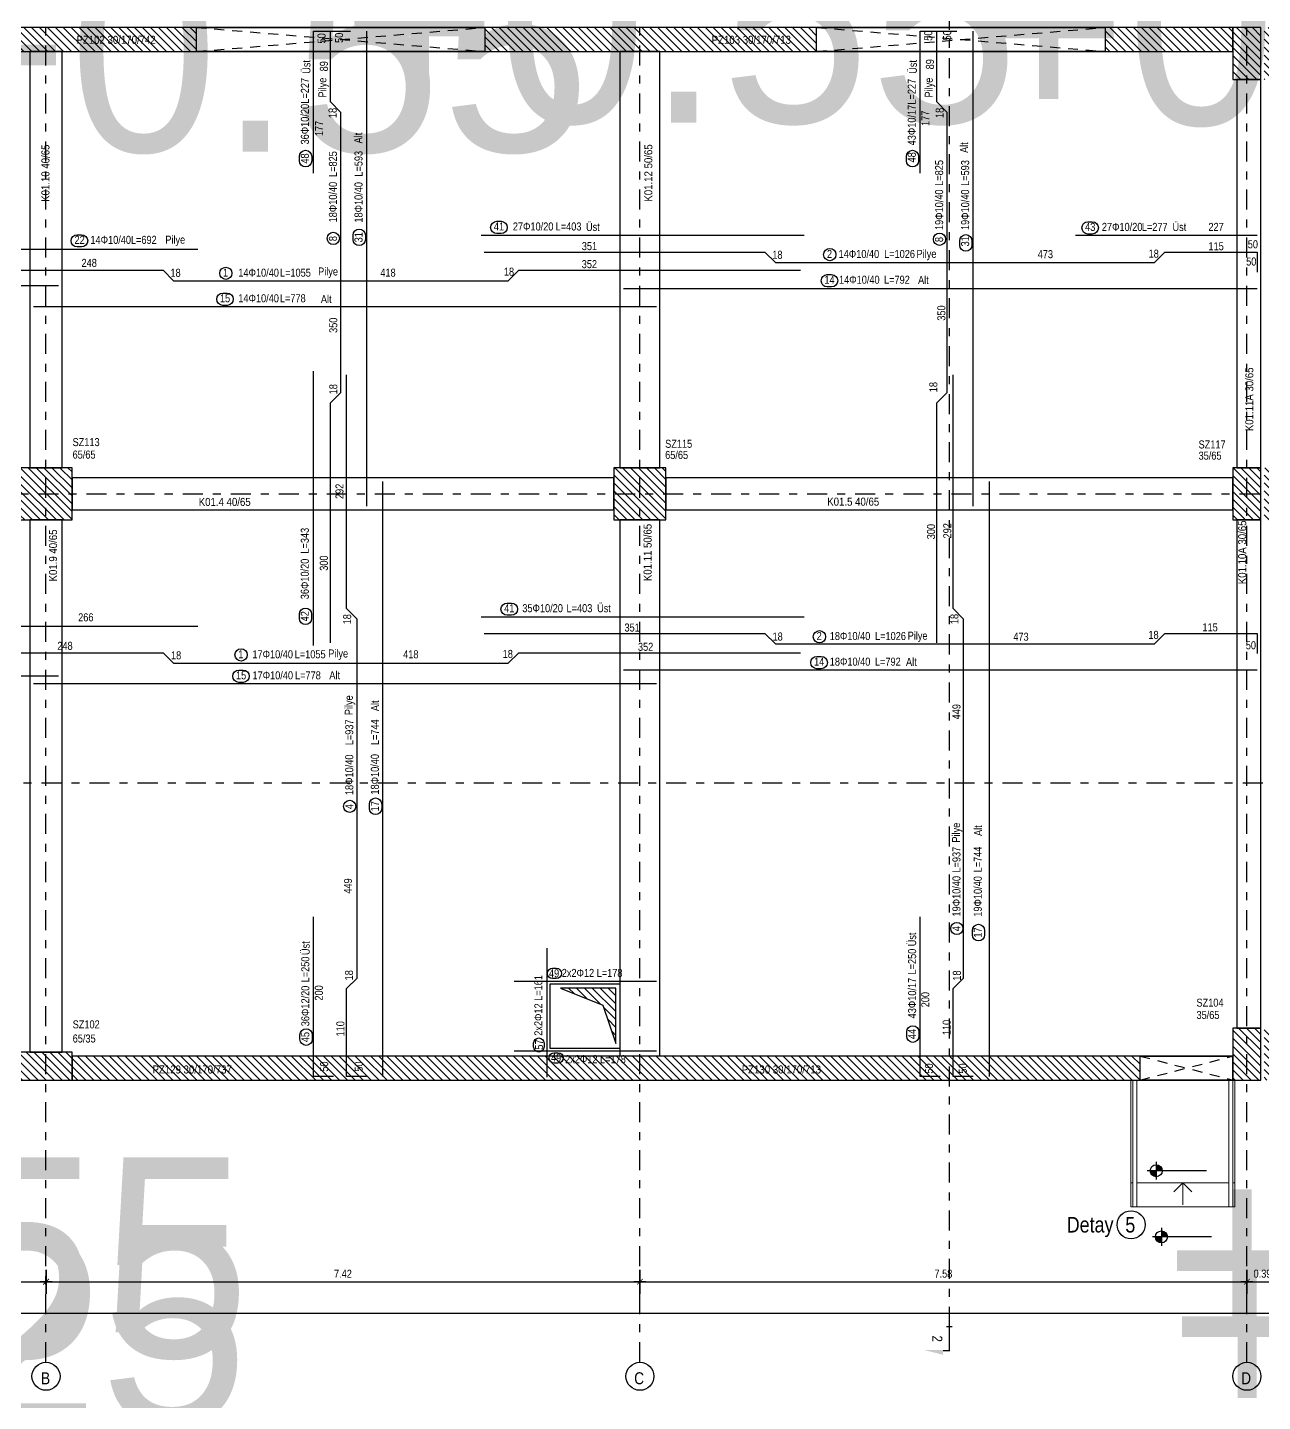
# Model space of a CAD drawing. Header units: metres. Extents: x 419734 to 420376, y 4564732 to 4565123.
# Drawn here: x 419938.8 to 419954.22, y 4565094.96 to 4565112.12 of the extents above; entities that cross this region are included whole.
import ezdxf
from ezdxf.enums import TextEntityAlignment as Align

# ---------------------------------------------------------------- set-up
doc = ezdxf.new("R2018")
doc.units = ezdxf.units.M
doc.linetypes.add('NASCOSTA', pattern=[0.375, 0.25, -0.125])
doc.linetypes.add('TRATTO-PUNTO', pattern=[1, 0.5, -0.25, 0, -0.25])
doc.layers.get('Defpoints').update_dxf_attribs({"color": 5})
for name, color, linetype in [('SW_ASSI', 7, 'TRATTO-PUNTO'), ('SW_DIM', 33, 'Continuous'), ('SW_MAGRONE', 2, 'Continuous'), ('SW_QUOTE', 1, 'Continuous'), ('SW_SEZIONI-ARMATURA', 3, 'Continuous'), ('SW_SEZIONI_CARPENTERIA', 4, 'Continuous'), ('SW_TESTI', 2, 'Continuous'), ('SW_TRATT_GRIGIO', 252, 'NASCOSTA'), ('SW_TRATTEGGIO_252', 252, 'Continuous'), ('SW_TXT_TESTI', 1, 'Continuous')]:
    doc.layers.add(name, color=color, linetype=linetype)
doc.layers.add('SWS_ARC_Sottili-01', color=9, linetype='Continuous', lineweight=15)
doc.layers.add('SWS_STR_Sottili-01', color=9, linetype='Continuous', lineweight=15)
doc.styles.get("Standard").update_dxf_attribs({"font": 'arial.ttf'})
doc.styles.add('SWS', font='ARIALN.TTF')
doc.dimstyles.new('DIM-SW-50_m', dxfattribs={"dimtxt": 0.1, "dimasz": 0.075, "dimexe": 0.125, "dimexo": 0.125, "dimgap": 0.05, "dimtad": 1, "dimzin": 1, "dimdsep": 46, "dimtxsty": 'SWS', "dimblk1": 'D', "dimblk2": 'D', "dimsah": 1, "dimcen": 0.0075, "dimdle": 0.0625, "dimse1": 1, "dimse2": 1, "dimclrd": 256, "dimclre": 256, "dimclrt": 256, "dimazin": 0, "dimtfac": 0.75, "dimtmove": 1, "dimatfit": 3, "dimldrblk": 'D', "dimfxl": 0.125, "dimtvp": 1.5, "dimtolj": 1, "dimtzin": 0, "dimarcsym": 0})
pattern_1 = [(135, (419903.25018, 4565202.766886), (-0.049497475, -0.049497475), [])]

# ---------------------------------------------------------------- blocks, each defined once
blk = doc.blocks.new('D')
for p, q in [((-1, 0), (1, 0)), ((0, 2), (0, -2))]:
    blk.add_line(p, q)
at = {"const_width": 0.141}
blk.add_lwpolyline([(0.48, 0.48), (-0.48, -0.48)], dxfattribs=at)
blk = doc.blocks.new('*D599')
at = {"layer": 'Defpoints', "color": 0, "ltscale": 0.5, "transparency": 16777216}
for p in [(419935.166, 4565096.455), (419939.031, 4565096.455), (419939.031, 4565096.455)]:
    blk.add_point(p, dxfattribs=at)
at = {"layer": 'SW_DIM', "lineweight": -2, "ltscale": 0.5, "transparency": 16777216}
blk.add_line((419935.241, 4565096.455), (419938.956, 4565096.455), dxfattribs=at)
at = {"layer": 'SW_DIM', "lineweight": -2, "ltscale": 0.5, "transparency": 16777216, "xscale": 0.075, "yscale": 0.075, "zscale": 0.075, "rotation": 180}
blk.add_blockref('D', (419935.166, 4565096.455), dxfattribs=at)
at = {"layer": 'SW_DIM', "lineweight": -2, "ltscale": 0.5, "transparency": 16777216, "xscale": 0.075, "yscale": 0.075, "zscale": 0.075}
blk.add_blockref('D', (419939.031, 4565096.455), dxfattribs=at)
at = {"layer": 'SW_DIM', "ltscale": 0.5, "transparency": 16777216, "insert": (419937.098, 4565096.556), "char_height": 0.1, "attachment_point": 5, "style": 'SWS'}
blk.add_mtext('\\A1;3.87', dxfattribs=at)
blk = doc.blocks.new('*D600')
at = {"layer": 'Defpoints', "color": 0, "ltscale": 0.5, "transparency": 16777216}
for p in [(419939.031, 4565096.455), (419946.448, 4565096.455), (419946.448, 4565096.455)]:
    blk.add_point(p, dxfattribs=at)
at = {"layer": 'SW_DIM', "lineweight": -2, "ltscale": 0.5, "transparency": 16777216}
blk.add_line((419939.106, 4565096.455), (419946.373, 4565096.455), dxfattribs=at)
at = {"layer": 'SW_DIM', "lineweight": -2, "ltscale": 0.5, "transparency": 16777216, "xscale": 0.075, "yscale": 0.075, "zscale": 0.075, "rotation": 180}
blk.add_blockref('D', (419939.031, 4565096.455), dxfattribs=at)
at = {"layer": 'SW_DIM', "lineweight": -2, "ltscale": 0.5, "transparency": 16777216, "xscale": 0.075, "yscale": 0.075, "zscale": 0.075}
blk.add_blockref('D', (419946.448, 4565096.455), dxfattribs=at)
at = {"layer": 'SW_DIM', "ltscale": 0.5, "transparency": 16777216, "insert": (419942.739, 4565096.555), "char_height": 0.1, "attachment_point": 5, "style": 'SWS'}
blk.add_mtext('\\A1;7.42', dxfattribs=at)
blk = doc.blocks.new('*D601')
at = {"layer": 'Defpoints', "color": 0, "ltscale": 0.5, "transparency": 16777216}
for p in [(419946.448, 4565096.455), (419954.028, 4565096.455), (419954.028, 4565096.455)]:
    blk.add_point(p, dxfattribs=at)
at = {"layer": 'SW_DIM', "lineweight": -2, "ltscale": 0.5, "transparency": 16777216}
blk.add_line((419946.523, 4565096.455), (419953.953, 4565096.455), dxfattribs=at)
at = {"layer": 'SW_DIM', "lineweight": -2, "ltscale": 0.5, "transparency": 16777216, "xscale": 0.075, "yscale": 0.075, "zscale": 0.075, "rotation": 180}
blk.add_blockref('D', (419946.448, 4565096.455), dxfattribs=at)
at = {"layer": 'SW_DIM', "lineweight": -2, "ltscale": 0.5, "transparency": 16777216, "xscale": 0.075, "yscale": 0.075, "zscale": 0.075}
blk.add_blockref('D', (419954.028, 4565096.455), dxfattribs=at)
at = {"layer": 'SW_DIM', "ltscale": 0.5, "transparency": 16777216, "insert": (419950.238, 4565096.556), "char_height": 0.1, "attachment_point": 5, "style": 'SWS'}
blk.add_mtext('\\A1;7.58', dxfattribs=at)
blk = doc.blocks.new('*D602')
at = {"layer": 'Defpoints', "color": 0, "ltscale": 0.5, "transparency": 16777216}
for p in [(419954.028, 4565096.455), (419954.418, 4565096.455), (419954.418, 4565096.455)]:
    blk.add_point(p, dxfattribs=at)
at = {"layer": 'SW_DIM', "lineweight": -2, "ltscale": 0.5, "transparency": 16777216}
blk.add_line((419954.103, 4565096.455), (419954.343, 4565096.455), dxfattribs=at)
at = {"layer": 'SW_DIM', "lineweight": -2, "ltscale": 0.5, "transparency": 16777216, "xscale": 0.075, "yscale": 0.075, "zscale": 0.075, "rotation": 180}
blk.add_blockref('D', (419954.028, 4565096.455), dxfattribs=at)
at = {"layer": 'SW_DIM', "lineweight": -2, "ltscale": 0.5, "transparency": 16777216, "xscale": 0.075, "yscale": 0.075, "zscale": 0.075}
blk.add_blockref('D', (419954.418, 4565096.455), dxfattribs=at)
at = {"layer": 'SW_DIM', "ltscale": 0.5, "transparency": 16777216, "insert": (419954.223, 4565096.556), "char_height": 0.1, "attachment_point": 5, "style": 'SWS'}
blk.add_mtext('\\A1;0.39', dxfattribs=at)
blk = doc.blocks.new('*D608')
at = {"layer": 'Defpoints', "color": 0, "ltscale": 0.5, "transparency": 16777216}
for p in [(419931.075, 4565096.455), (419979.548, 4565096.455), (419931.075, 4565096.06)]:
    blk.add_point(p, dxfattribs=at)
at = {"layer": 'SW_DIM', "lineweight": -2, "ltscale": 0.5, "transparency": 16777216}
blk.add_line((419979.473, 4565096.06), (419931.15, 4565096.06), dxfattribs=at)
at = {"layer": 'SW_DIM', "lineweight": -2, "ltscale": 0.5, "transparency": 16777216, "xscale": 0.075, "yscale": 0.075, "zscale": 0.075, "rotation": 180}
blk.add_blockref('D', (419931.075, 4565096.06), dxfattribs=at)
at = {"layer": 'SW_DIM', "lineweight": -2, "ltscale": 0.5, "transparency": 16777216, "xscale": 0.075, "yscale": 0.075, "zscale": 0.075}
blk.add_blockref('D', (419979.548, 4565096.06), dxfattribs=at)
at = {"layer": 'SW_DIM', "ltscale": 0.5, "transparency": 16777216, "insert": (419955.312, 4565096.162), "char_height": 0.1, "attachment_point": 5, "style": 'SWS'}
blk.add_mtext('\\A1;48.47', dxfattribs=at)
blk = doc.blocks.new('*U8')
at = {"layer": 'SW_QUOTE', "const_width": 0.0003}
blk.add_lwpolyline([(0, 0), (0.006, 0), (0.006, 0.00159)], dxfattribs=at)
at = {"layer": 'SW_QUOTE', "const_width": 0.0003, "flags": 128}
blk.add_lwpolyline([(0, -0.00075), (0, 0.00075)], dxfattribs=at)
at = {"layer": 'SW_QUOTE'}
blk.add_solid([(0.00585, 0.00159), (0.00701, 0.00159), (0.00585, 0.00624)], dxfattribs=at)
at = {"layer": 'SW_TESTI', "color": 3, "style": 'SWS'}
blk.add_attdef('SEZ', text='', height=0.0025, dxfattribs=at).set_placement((0.003, 0.003), align=Align.MIDDLE)
at = {"layer": 'SW_TESTI', "style": 'SWS'}
for tag, p in [('RIF_DOC', (0.003, -0.0025)), ('RIF_DOC_SEC', (0.003, -0.0055))]:
    blk.add_attdef(tag, text='', height=0.002, dxfattribs=at).set_placement(p, align=Align.MIDDLE)
blk = doc.blocks.new('*U189')
h = blk.add_hatch(color=256)
h.dxf.hatch_style = 1
h.paths.add_polyline_path([(0, 0), (-0.00149, 0, 0.198912), (-0.00105, -0.00105, 0.198912), (0, -0.00149)])
h.paths.add_polyline_path([(0.00149, 0, 0.198912), (0.00105, 0.00105, 0.198912), (0, 0.00149), (0, 0)])
for p, q in [((0.01253, 0), (-0.00223, 0)), ((0, 0.00223), (0, -0.00223))]:
    blk.add_line(p, q)
blk.add_circle((0, 0), 0.00149)
at = {"color": 2, "lineweight": 30, "flags": 104}
blk.add_attdef('TRAC', text='', height=0.0025, dxfattribs=at).set_placement((0.00191, 0.00337), align=Align.TOP_LEFT)

msp = doc.modelspace()

# ---------------------------------------------------------------- hatches: boundary and pattern name
at = {"layer": 'SW_TRATTEGGIO_252'}
h = msp.add_hatch(dxfattribs=at)
h.set_pattern_fill('_USER', color=256, scale=0.07, angle=135, pattern_type=0)
h.set_pattern_definition(pattern_1)
edge = h.paths.add_edge_path()
edge.add_line((419974.79817, 4565109.9248), (419974.79817, 4565106.3248))
edge.add_line((419974.79817, 4565106.3248), (419970.54817, 4565106.3248))
edge.add_line((419970.54817, 4565106.3248), (419970.54817, 4565108.9248))
edge.add_line((419970.54817, 4565108.9248), (419970.24817, 4565108.9248))
edge.add_line((419970.24817, 4565108.9248), (419970.24817, 4565106.3248))
edge.add_line((419970.24817, 4565106.3248), (419965.99817, 4565106.3248))
edge.add_line((419965.99817, 4565106.3248), (419965.99817, 4565108.9248))
edge.add_line((419965.99817, 4565108.9248), (419965.69817, 4565108.9248))
edge.add_line((419965.69817, 4565108.9248), (419965.69817, 4565106.3248))
edge.add_line((419965.69817, 4565106.3248), (419960.44817, 4565106.3248))
edge.add_line((419960.44817, 4565106.3248), (419960.44817, 4565108.9248))
edge.add_line((419960.44817, 4565108.9248), (419960.14817, 4565108.9248))
edge.add_line((419960.14817, 4565108.9248), (419960.14817, 4565106.0248))
edge.add_line((419960.14817, 4565106.0248), (419965.99817, 4565106.0248))
edge.add_line((419965.99817, 4565106.0248), (419970.24817, 4565106.0248))
edge.add_line((419970.24817, 4565106.0248), (419975.09817, 4565106.0248))
edge.add_line((419975.09817, 4565106.0248), (419975.09817, 4565109.93197))
h.paths.add_polyline_path([(419960.67317, 4565099.3248), (419960.02317, 4565099.3248), (419960.02317, 4565098.9748), (419960.67317, 4565098.9748)])
h.paths.add_polyline_path([(419935.49057, 4565106.6248), (419934.84057, 4565106.6248), (419934.84057, 4565105.9748), (419935.49057, 4565105.9748)])
h.paths.add_polyline_path([(419939.35571, 4565106.6248), (419938.70571, 4565106.6248), (419938.70571, 4565105.9748), (419939.35571, 4565105.9748)])
h.paths.add_polyline_path([(419931.42544, 4565106.6248), (419931.07544, 4565106.6248), (419931.07544, 4565105.9748), (419931.42544, 4565105.9748)])
h.paths.add_polyline_path([(419939.35571, 4565099.3248), (419938.70571, 4565099.3248), (419938.70571, 4565098.9748), (419939.35571, 4565098.9748)])
h.paths.add_polyline_path([(419954.59317, 4565099.6248), (419954.24317, 4565099.6248), (419954.24317, 4565098.9748), (419954.59317, 4565098.9748)])
h.paths.add_polyline_path([(419954.20317, 4565099.6248), (419953.85317, 4565099.6248), (419953.85317, 4565098.9748), (419954.20317, 4565098.9748)])
h.paths.add_polyline_path([(419954.59317, 4565112.1248), (419954.24317, 4565112.1248), (419954.24317, 4565111.4748), (419954.59317, 4565111.4748)])
h.paths.add_polyline_path([(419954.20317, 4565112.1248), (419953.85317, 4565112.1248), (419953.85317, 4565111.4748), (419954.20317, 4565111.4748)])
h.paths.add_polyline_path([(419955.59317, 4565112.1248), (419954.59317, 4565112.1248), (419954.59317, 4565111.8248), (419955.59317, 4565111.8248)])
h.paths.add_polyline_path([(419936.60571, 4565111.8248), (419936.60571, 4565112.1248), (419931.07544, 4565112.1248), (419931.07544, 4565106.6248), (419931.37544, 4565106.6248), (419931.37544, 4565111.8248)])
h.paths.add_polyline_path([(419940.90871, 4565111.8248), (419940.90871, 4565112.1248), (419939.30591, 4565112.1248), (419938.40571, 4565112.1248), (419938.40571, 4565111.8248)])
h.paths.add_polyline_path([(419948.65494, 4565111.8248), (419948.65494, 4565112.1248), (419944.51271, 4565112.1248), (419944.51271, 4565111.8248)])
h.paths.add_polyline_path([(419952.25894, 4565112.1248), (419952.25894, 4565111.8248), (419953.85317, 4565111.8248), (419953.85317, 4565112.1248)])
h.paths.add_polyline_path([(419957.34817, 4565111.8248), (419957.34817, 4565112.1248), (419955.59317, 4565112.1248), (419955.59317, 4565111.8248)])
h.paths.add_polyline_path([(419961.92317, 4565111.8248), (419961.92317, 4565112.1248), (419960.04837, 4565112.1248), (419959.74817, 4565112.1248), (419959.74817, 4565111.8248), (419960.04837, 4565111.8248), (419960.14817, 4565111.8248), (419960.14817, 4565109.9248), (419960.44817, 4565109.9248), (419960.44817, 4565111.8248)])
h.paths.add_polyline_path([(419966.97317, 4565111.8248), (419966.97317, 4565112.1248), (419964.32317, 4565112.1248), (419964.32317, 4565111.8248), (419965.69817, 4565111.8248), (419965.69817, 4565109.9248), (419965.99817, 4565109.9248), (419965.99817, 4565111.8248)])
h.paths.add_polyline_path([(419971.52317, 4565111.8248), (419971.52317, 4565112.1248), (419969.37317, 4565112.1248), (419969.37317, 4565111.8248), (419970.24817, 4565111.8248), (419970.24817, 4565109.9248), (419970.54817, 4565109.9248), (419970.54817, 4565111.8248)])
h.paths.add_polyline_path([(419973.92317, 4565112.1248), (419973.92317, 4565111.8248), (419974.79817, 4565111.8248), (419974.79817, 4565109.9248), (419975.09817, 4565109.93197), (419975.09817, 4565111.8248), (419975.09817, 4565112.1248)])
h.paths.add_polyline_path([(419975.97317, 4565111.8248), (419975.97317, 4565112.1248), (419975.09817, 4565112.1248), (419975.09817, 4565111.8248)])
h.paths.add_polyline_path([(419976.34817, 4565098.9748), (419976.34817, 4565099.2748), (419975.59817, 4565099.2748), (419975.59817, 4565098.9748)])
h.paths.add_polyline_path([(419978.74817, 4565099.2748), (419978.74817, 4565098.9748), (419979.54817, 4565098.9748), (419979.54817, 4565106.6248), (419979.54817, 4565112.1248), (419978.37317, 4565112.1248), (419978.37317, 4565111.8248), (419979.24817, 4565111.8248), (419979.24817, 4565099.2748)])
h.paths.add_polyline_path([(419973.44817, 4565099.2748), (419973.44817, 4565098.9748), (419974.79817, 4565098.9748), (419974.79817, 4565099.2748)])
h.paths.add_polyline_path([(419965.29817, 4565099.2748), (419965.29817, 4565098.9748), (419971.04817, 4565098.9748), (419971.04817, 4565099.2748)])
h.paths.add_polyline_path([(419962.89817, 4565098.9748), (419962.89817, 4565099.2748), (419960.67317, 4565099.2748), (419960.67317, 4565098.9748)])
h.paths.add_polyline_path([(419959.74817, 4565099.2748), (419959.74817, 4565098.9748), (419960.02317, 4565098.9748), (419960.02317, 4565099.2748)])
h.paths.add_polyline_path([(419957.34817, 4565098.9748), (419957.34817, 4565099.2748), (419955.59317, 4565099.2748), (419955.59317, 4565098.9748)])
h.paths.add_polyline_path([(419952.69367, 4565098.9748), (419952.69367, 4565099.2748), (419939.35571, 4565099.2748), (419939.35571, 4565098.9748)])
h.paths.add_polyline_path([(419934.27544, 4565099.2748), (419934.27544, 4565098.9748), (419938.70571, 4565098.9748), (419938.70571, 4565099.2748)])
h.paths.add_polyline_path([(419931.87544, 4565098.9748), (419931.87544, 4565099.2748), (419931.37544, 4565099.2748), (419931.37544, 4565105.9748), (419931.07544, 4565105.9748), (419931.07544, 4565098.9748)])
h = msp.add_hatch(dxfattribs=at)
h.set_pattern_fill('_USER', color=256, scale=0.07, angle=135, pattern_type=0)
h.set_pattern_definition(pattern_1)
h.paths.add_polyline_path([(419946.77313, 4565106.6248), (419946.12313, 4565106.6248), (419946.12313, 4565105.9748), (419946.77313, 4565105.9748)])
h.paths.add_polyline_path([(419954.59317, 4565106.6248), (419954.24317, 4565106.6248), (419954.24317, 4565105.9748), (419954.59317, 4565105.9748)])
h.paths.add_polyline_path([(419954.20317, 4565106.6248), (419953.85317, 4565106.6248), (419953.85317, 4565105.9748), (419954.20317, 4565105.9748)])
h = msp.add_hatch(dxfattribs=at)
h.set_pattern_fill('_USER', color=256, scale=0.07, angle=135, pattern_type=0)
h.set_pattern_definition([(135, (81.23051, 122.38215), (-0.0494974746831, -0.0494974746831), [])])
h.paths.add_polyline_path([(419946.14813, 4565099.43027), (419946.14813, 4565100.1248), (419945.45455, 4565100.1248), (419945.98666, 4565099.91211)])

# ---------------------------------------------------------------- linework, layer by layer
at = {"linetype": 'ByBlock'}
for points in [[(419940.90871, 4565112.1248), (419944.51271, 4565112.1248), (419944.51271, 4565111.8248), (419940.90871, 4565111.8248)], [(419948.65494, 4565112.1248), (419952.25894, 4565112.1248), (419952.25894, 4565111.8248), (419948.65494, 4565111.8248)], [(419952.69367, 4565099.2748), (419953.85317, 4565099.2748), (419953.85317, 4565098.9748), (419952.69367, 4565098.9748)]]:
    msp.add_lwpolyline(points, close=True, dxfattribs=at)
at = {"layer": 'SW_ASSI', "color": 8, "ltscale": 0.5}
for p, q in [((419950.31315, 4565095.89351), (419950.31315, 4565117.53085)), ((419930.57544, 4565102.6873), (419980.73014, 4565102.6873))]:
    msp.add_line(p, q, dxfattribs=at)
at = {"layer": 'SW_ASSI', "ltscale": 0.5}
for points in [[(419939.03071, 4565095.44923), (419939.03071, 4565120.12084)], [(419946.44813, 4565095.44923), (419946.44813, 4565120.12084)], [(419954.02817, 4565095.44923), (419954.02817, 4565120.12084)], [(419928.1377, 4565106.2998), (419981.18249, 4565106.2998)], [(419928.1377, 4565098.9748), (419981.18249, 4565098.9748)]]:
    msp.add_lwpolyline(points, dxfattribs=at)
at = {"layer": 'SW_MAGRONE'}
for points in [[(419931.37544, 4565111.8248), (419939.30591, 4565111.8248), (419946.72334, 4565111.8248), (419953.85317, 4565111.8248), (419953.85317, 4565112.1248), (419946.72334, 4565112.1248), (419939.30591, 4565112.1248), (419931.07544, 4565112.1248), (419931.07544, 4565106.6248), (419931.37544, 4565106.6248)], [(419939.23071, 4565111.8248), (419938.83071, 4565111.8248), (419938.83071, 4565106.6248), (419939.23071, 4565106.6248)], [(419946.69813, 4565111.8248), (419946.19813, 4565111.8248), (419946.19813, 4565106.6248), (419946.69813, 4565106.6248)], [(419954.20317, 4565111.4748), (419953.90317, 4565111.4748), (419953.90317, 4565106.6248), (419954.20317, 4565106.6248)], [(419946.12313, 4565106.4998), (419939.35571, 4565106.4998), (419939.35571, 4565106.0998), (419946.12313, 4565106.0998)], [(419953.85317, 4565106.4998), (419946.77313, 4565106.4998), (419946.77313, 4565106.0998), (419953.85317, 4565106.0998)], [(419939.23071, 4565105.9748), (419938.83071, 4565105.9748), (419938.83071, 4565099.3248), (419939.23071, 4565099.3248)], [(419954.20317, 4565105.9748), (419953.90317, 4565105.9748), (419953.90317, 4565099.6248), (419954.20317, 4565099.6248)], [(419953.85317, 4565099.2748), (419939.35571, 4565099.2748), (419939.35571, 4565098.9748), (419953.85317, 4565098.9748)]]:
    msp.add_lwpolyline(points, close=True, dxfattribs=at)
for points in [[(419946.69813, 4565099.2748), (419946.69813, 4565105.9748), (419946.19813, 4565105.9748), (419946.19813, 4565099.2748)], [(419946.19813, 4565100.1748), (419945.32313, 4565100.1748), (419945.32313, 4565099.3748), (419946.19813, 4565099.3748)], [(419946.14813, 4565099.43027), (419946.14813, 4565100.1248), (419945.45455, 4565100.1248), (419945.98666, 4565099.91211), (419946.14813, 4565099.43027)]]:
    msp.add_lwpolyline(points, dxfattribs=at)
at = {"layer": 'SW_SEZIONI-ARMATURA'}
for points in [[(419942.37262, 4565110.30605), (419942.37262, 4565112.0798), (419942.83242, 4565112.0798)], [(419942.58242, 4565104.43855), (419942.58242, 4565107.4348), (419942.71242, 4565107.5648), (419942.71242, 4565111.06409), (419942.58242, 4565111.19409), (419942.58242, 4565112.0798)], [(419943.03642, 4565106.1448), (419943.03642, 4565112.0798)], [(419949.94635, 4565110.30605), (419949.94635, 4565112.0798), (419950.40615, 4565112.0798)], [(419950.15615, 4565104.43855), (419950.15615, 4565107.4348), (419950.28615, 4565107.5648), (419950.28615, 4565111.06409), (419950.15615, 4565111.19409), (419950.15615, 4565112.0798)], [(419950.61015, 4565106.1448), (419950.61015, 4565112.0798)], [(419944.46627, 4565109.5291), (419948.49939, 4565109.5291)], [(419951.88941, 4565109.5291), (419954.15817, 4565109.5291)], [(419934.11304, 4565109.3568), (419935.9286, 4565109.3568), (419936.0586, 4565109.2268), (419938.13768, 4565109.2268), (419938.26768, 4565109.3568), (419940.92756, 4565109.3568)], [(419944.50127, 4565109.3193), (419948.00914, 4565109.3193), (419948.13914, 4565109.1893), (419952.87388, 4565109.1893), (419953.00388, 4565109.3193), (419954.15817, 4565109.3193), (419954.15817, 4565109.0693)], [(419938.00942, 4565109.0913), (419940.49419, 4565109.0913), (419940.62419, 4565108.9613), (419944.80464, 4565108.9613), (419944.93464, 4565109.0913), (419948.45439, 4565109.0913)], [(419935.01057, 4565108.9028), (419939.18571, 4565108.9028)], [(419946.24313, 4565108.8653), (419954.15817, 4565108.8653)], [(419938.87571, 4565108.6373), (419946.65313, 4565108.6373)], [(419942.37262, 4565104.40355), (419942.37262, 4565107.83105)], [(419943.03542, 4565099.0198), (419942.78542, 4565099.0198), (419942.78542, 4565100.1198), (419942.91542, 4565100.2498), (419942.91542, 4565104.7348), (419942.78542, 4565104.8648), (419942.78542, 4565107.78605)], [(419950.60915, 4565099.0198), (419950.35915, 4565099.0198), (419950.35915, 4565100.1198), (419950.48915, 4565100.2498), (419950.48915, 4565104.7348), (419950.35915, 4565104.8648), (419950.35915, 4565107.78605)], [(419943.23942, 4565099.0198), (419943.23942, 4565106.4548)], [(419950.81315, 4565099.0198), (419950.81315, 4565106.4548)], [(419944.46627, 4565104.76247), (419948.49939, 4565104.76247)], [(419934.11304, 4565104.64395), (419935.9286, 4565104.64395), (419936.0586, 4565104.51395), (419938.13768, 4565104.51395), (419938.26768, 4565104.64395), (419940.92756, 4565104.64395)], [(419944.50127, 4565104.55267), (419948.00914, 4565104.55267), (419948.13914, 4565104.42267), (419952.87388, 4565104.42267), (419953.00388, 4565104.55267), (419954.15817, 4565104.55267), (419954.15817, 4565104.30267)], [(419938.00942, 4565104.31217), (419940.49419, 4565104.31217), (419940.62419, 4565104.18217), (419944.80464, 4565104.18217), (419944.93464, 4565104.31217), (419948.45439, 4565104.31217)], [(419946.24313, 4565104.09867), (419954.15817, 4565104.09867)], [(419935.01057, 4565104.02628), (419939.18571, 4565104.02628)], [(419938.87571, 4565103.92857), (419946.65313, 4565103.92857)], [(419942.62262, 4565099.0198), (419942.37262, 4565099.0198), (419942.37262, 4565101.01605)], [(419950.19635, 4565099.0198), (419949.94635, 4565099.0198), (419949.94635, 4565101.01605)], [(419945.28813, 4565099.0098), (419945.28813, 4565100.62131)], [(419944.87662, 4565100.2098), (419946.65313, 4565100.2098)], [(419944.87662, 4565099.3398), (419946.65313, 4565099.3398)]]:
    msp.add_lwpolyline(points, dxfattribs=at)
at = {"layer": 'SW_SEZIONI_CARPENTERIA'}
for points in [[(419954.20317, 4565112.1248), (419953.85317, 4565112.1248), (419953.85317, 4565111.4748), (419954.20317, 4565111.4748)], [(419939.35571, 4565106.6248), (419938.70571, 4565106.6248), (419938.70571, 4565105.9748), (419939.35571, 4565105.9748)], [(419946.77313, 4565106.6248), (419946.12313, 4565106.6248), (419946.12313, 4565105.9748), (419946.77313, 4565105.9748)], [(419954.20317, 4565106.6248), (419953.85317, 4565106.6248), (419953.85317, 4565105.9748), (419954.20317, 4565105.9748)], [(419954.20317, 4565099.6248), (419953.85317, 4565099.6248), (419953.85317, 4565098.9748), (419954.20317, 4565098.9748)], [(419939.35571, 4565099.3248), (419938.70571, 4565099.3248), (419938.70571, 4565098.9748), (419939.35571, 4565098.9748)]]:
    msp.add_lwpolyline(points, close=True, dxfattribs=at)
at = {"layer": 'SW_TRATT_GRIGIO', "ltscale": 0.5}
for points in [[(419940.90871, 4565111.8248), (419944.51271, 4565112.1248)], [(419940.90871, 4565112.1248), (419944.51271, 4565111.8248)], [(419948.65494, 4565111.8248), (419952.25894, 4565112.1248)], [(419948.65494, 4565112.1248), (419952.25894, 4565111.8248)], [(419952.69367, 4565098.9748), (419953.85317, 4565099.2748)], [(419952.69367, 4565099.2748), (419953.85317, 4565098.9748)]]:
    msp.add_lwpolyline(points, dxfattribs=at)
for points in [[(419940.90871, 4565112.1248), (419944.51271, 4565112.1248), (419944.51271, 4565111.8248), (419940.90871, 4565111.8248)], [(419948.65494, 4565112.1248), (419952.25894, 4565112.1248), (419952.25894, 4565111.8248), (419948.65494, 4565111.8248)], [(419952.69367, 4565099.2748), (419953.85317, 4565099.2748), (419953.85317, 4565098.9748), (419952.69367, 4565098.9748)]]:
    msp.add_lwpolyline(points, close=True, dxfattribs=at)
at = {"layer": 'SW_TXT_TESTI'}
for points in [[(419942.19681, 4565110.46038), (419942.19681, 4565110.51438, -1), (419942.34981, 4565110.51438), (419942.34981, 4565110.46038, -1)], [(419949.7757, 4565110.46038), (419949.7757, 4565110.51438, -1), (419949.9287, 4565110.51438), (419949.9287, 4565110.46038, -1)], [(419942.86655, 4565109.47659), (419942.86655, 4565109.53059, -1), (419943.01955, 4565109.53059), (419943.01955, 4565109.47659, -1)], [(419944.66037, 4565109.70312), (419944.71437, 4565109.70312, -1), (419944.71437, 4565109.55012), (419944.66037, 4565109.55012, -1)], [(419952.0437, 4565109.69755), (419952.0977, 4565109.69755, -1), (419952.0977, 4565109.54455), (419952.0437, 4565109.54455, -1)], [(419939.42084, 4565109.53599), (419939.47484, 4565109.53599, -1), (419939.47484, 4565109.38299), (419939.42084, 4565109.38299, -1)], [(419950.44201, 4565109.40607), (419950.44201, 4565109.46007, -1), (419950.59501, 4565109.46007), (419950.59501, 4565109.40607, -1)], [(419948.78845, 4565109.03787), (419948.84245, 4565109.03787, -1), (419948.84245, 4565108.88487), (419948.78845, 4565108.88487, -1)], [(419941.23918, 4565108.80607), (419941.29318, 4565108.80607, -1), (419941.29318, 4565108.65307), (419941.23918, 4565108.65307, -1)], [(419944.78913, 4565104.93403), (419944.84313, 4565104.93403, -1), (419944.84313, 4565104.78103), (419944.78913, 4565104.78103, -1)], [(419942.19552, 4565104.74136), (419942.19552, 4565104.79536, -1), (419942.34852, 4565104.79536), (419942.34852, 4565104.74136, -1)], [(419948.65893, 4565104.26643), (419948.71293, 4565104.26643, -1), (419948.71293, 4565104.11343), (419948.65893, 4565104.11343, -1)], [(419941.43964, 4565104.09584), (419941.49364, 4565104.09584, -1), (419941.49364, 4565103.94284), (419941.43964, 4565103.94284, -1)], [(419943.07067, 4565102.36857), (419943.07067, 4565102.42257, -1), (419943.22367, 4565102.42257), (419943.22367, 4565102.36857, -1)], [(419950.60015, 4565100.79077), (419950.60015, 4565100.84477, -1), (419950.75315, 4565100.84477), (419950.75315, 4565100.79077, -1)], [(419945.35794, 4565100.37174), (419945.40384, 4565100.37174, -1), (419945.40384, 4565100.24169), (419945.35794, 4565100.24169, -1)], [(419942.20202, 4565099.48431), (419942.20202, 4565099.53831, -1), (419942.35502, 4565099.53831), (419942.35502, 4565099.48431, -1)], [(419949.77997, 4565099.52243), (419949.77997, 4565099.57643, -1), (419949.93297, 4565099.57643), (419949.93297, 4565099.52243, -1)], [(419945.12043, 4565099.3904), (419945.12043, 4565099.4363, -1), (419945.25048, 4565099.4363), (419945.25048, 4565099.3904, -1)], [(419945.37891, 4565099.31601), (419945.42481, 4565099.31601, -1), (419945.42481, 4565099.18596), (419945.37891, 4565099.18596, -1)]]:
    msp.add_lwpolyline(points, format="xyb", close=True, dxfattribs=at)
for centre in [(419942.61905, 4565109.49022), (419950.18935, 4565109.47864), (419948.81916, 4565109.28716), (419941.27646, 4565109.05357), (419948.68997, 4565104.51393), (419941.46646, 4565104.28594), (419942.82317, 4565102.39452), (419950.40568, 4565100.86871)]:
    msp.add_circle(centre, 0.0765, dxfattribs=at)
at = {"layer": 'SW_TXT_TESTI', "color": 1}
for centre in [(419952.58195, 4565097.16697), (419939.03071, 4565095.27423), (419946.44813, 4565095.27423), (419954.02817, 4565095.27423)]:
    msp.add_circle(centre, 0.175, dxfattribs=at)
at = {"layer": 'SWS_ARC_Sottili-01', "color": 1}
for p, q in [((419952.60256, 4565097.68981), (419952.60256, 4565098.9648)), ((419952.65256, 4565097.68981), (419952.65256, 4565098.9648)), ((419953.80317, 4565097.68981), (419953.80317, 4565098.9648)), ((419953.85317, 4565097.68981), (419953.85317, 4565098.9648))]:
    msp.add_line(p, q, dxfattribs=at)
for points in [[(419952.57756, 4565098.9748), (419952.57756, 4565097.38981)], [(419953.87817, 4565097.38981), (419953.87817, 4565098.9748)], [(419952.65256, 4565097.68981), (419952.65256, 4565097.38981), (419952.60256, 4565097.38981), (419952.60256, 4565097.68981)], [(419953.85317, 4565097.68981), (419953.85317, 4565097.38981), (419953.80317, 4565097.38981), (419953.80317, 4565097.68981)]]:
    msp.add_lwpolyline(points, dxfattribs=at)
at = {"layer": 'SWS_STR_Sottili-01', "color": 1}
for p, q in [((419952.60256, 4565097.68981), (419952.57756, 4565097.68981)), ((419952.65256, 4565097.68981), (419953.80317, 4565097.68981)), ((419953.22786, 4565097.68981), (419953.11473, 4565097.57667)), ((419953.22786, 4565097.68981), (419953.22786, 4565097.41481)), ((419953.22786, 4565097.68981), (419953.341, 4565097.57667)), ((419953.85317, 4565097.68981), (419953.87817, 4565097.68981)), ((419952.57756, 4565097.38981), (419953.87817, 4565097.38981))]:
    msp.add_line(p, q, dxfattribs=at)

# ---------------------------------------------------------------- block references
ref = msp.add_blockref('*U8', (419950.31315, 4565095.89351), dxfattribs=dict(xscale=-50, yscale=50, zscale=50, rotation=89.99999999999993))
ref.add_attrib('SEZ', '2', dxfattribs={"layer": 'SW_TESTI', "color": 3, "height": 0.125, "rotation": 270, "style": 'SWS'}).set_placement((419950.16315, 4565095.74351), align=Align.MIDDLE)
at = {"layer": 'SW_QUOTE', "ltscale": 0.5}
ref = msp.add_blockref('*U189', (419942.62365, 4565113.26509), dxfattribs=dict(at, xscale=50, yscale=50, zscale=50))
lines = msp.add_mtext('+0.55', dxfattribs={"layer": '0', "color": 2, "insert": (419942.71939, 4565113.43365), "char_height": 2.5, "attachment_point": 1})
ref.add_attrib('TRAC', '', (419942.71939, 4565113.43365), dxfattribs={"flags": 104}).embed_mtext(lines)
ref = msp.add_blockref('*U189', (419950.48057, 4565113.24266), dxfattribs=dict(at, xscale=50, yscale=50, zscale=50))
lines = msp.add_mtext('+0.55', dxfattribs={"layer": '0', "color": 2, "insert": (419950.57631, 4565113.41123), "char_height": 2.5, "attachment_point": 1})
ref.add_attrib('TRAC', '', (419950.57631, 4565113.41123), dxfattribs={"flags": 104}).embed_mtext(lines)
ref = msp.add_blockref('*U189', (419937.2728, 4565112.90483), dxfattribs=dict(at, xscale=50, yscale=50, zscale=50))
lines = msp.add_mtext('+0.55', dxfattribs={"layer": '0', "color": 2, "insert": (419937.36854, 4565113.07339), "char_height": 2.5, "attachment_point": 1})
ref.add_attrib('TRAC', '', (419937.36854, 4565113.07339), dxfattribs={"flags": 104}).embed_mtext(lines)
ref = msp.add_blockref('*U189', (419933.02558, 4565097.84224), dxfattribs=dict(at, xscale=50, yscale=50, zscale=50))
lines = msp.add_mtext('+0.55', dxfattribs={"layer": '0', "color": 2, "insert": (419933.12132, 4565098.0108), "char_height": 2.5, "attachment_point": 1})
ref.add_attrib('TRAC', '', (419933.12132, 4565098.0108), dxfattribs={"flags": 104}).embed_mtext(lines)
ref = msp.add_blockref('*U189', (419952.89526, 4565097.84224), dxfattribs=dict(at, xscale=50, yscale=50, zscale=50))
lines = msp.add_mtext('+0.55', dxfattribs={"layer": '0', "color": 2, "insert": (419952.991, 4565098.0108), "char_height": 2.5, "attachment_point": 1})
ref.add_attrib('TRAC', '', (419952.991, 4565098.0108), dxfattribs={"flags": 104}).embed_mtext(lines)
ref = msp.add_blockref('*U189', (419933.00418, 4565096.99767), dxfattribs=dict(at, xscale=50, yscale=50, zscale=50))
lines = msp.add_mtext('+0.25', dxfattribs={"layer": '0', "color": 2, "insert": (419933.09992, 4565097.16624), "char_height": 2.5, "attachment_point": 1})
ref.add_attrib('TRAC', '', (419933.09992, 4565097.16624), dxfattribs={"flags": 104}).embed_mtext(lines)
ref = msp.add_blockref('*U189', (419952.96076, 4565097.01631), dxfattribs=dict(at, xscale=50, yscale=50, zscale=50))
lines = msp.add_mtext('+0.25', dxfattribs={"layer": '0', "color": 2, "insert": (419953.0565, 4565097.18488), "char_height": 2.5, "attachment_point": 1})
ref.add_attrib('TRAC', '', (419953.0565, 4565097.18488), dxfattribs={"flags": 104}).embed_mtext(lines)

# ---------------------------------------------------------------- texts
at = {"layer": 'SW_TXT_TESTI', "color": 2, "style": 'SWS', "width": 1.05}
for s, p in [('PZ102 30/170/742', (419939.4115, 4565111.92103)), ('PZ103 30/170/713', (419947.34429, 4565111.92098)), ('K01.4 40/65', (419940.93822, 4565106.14762)), ('K01.5 40/65', (419948.78742, 4565106.15091)), ('PZ129 30/170/737', (419940.36151, 4565099.05708)), ('PZ130 30/170/713', (419947.7196, 4565099.05708))]:
    msp.add_text(s, height=0.1, dxfattribs=at).set_placement(p)
at = {"layer": 'SW_TXT_TESTI', "color": 2, "linetype": 'Continuous', "lineweight": 5, "style": 'SWS'}
for s, p in [('50', (419942.52209, 4565111.92497)), ('50', (419942.73965, 4565111.93216)), ('50', (419950.09903, 4565111.95897)), ('50', (419950.33497, 4565111.96386)), ('Üst', (419942.33278, 4565111.54597)), ('89', (419942.55097, 4565111.57645)), ('Üst', (419949.90651, 4565111.54597)), ('89', (419950.11952, 4565111.60143)), ('L=227', (419942.31381, 4565111.17258)), ('Pilye', (419942.53193, 4565111.2497)), ('L=227', (419949.8927, 4565111.16131)), ('Pilye', (419950.10566, 4565111.2497)), ('36Φ10/20', (419942.31381, 4565110.66344)), ('18', (419942.65978, 4565110.99329)), ('43Φ10/17', (419949.8927, 4565110.65217)), ('18', (419950.24096, 4565110.994)), ('177', (419942.49076, 4565110.76788)), ('177', (419950.06349, 4565110.8945)), ('Alt', (419942.98046, 4565110.67637)), ('Alt', (419950.54695, 4565110.55776)), ('L=825', (419942.66405, 4565110.25702)), ('L=593', (419942.98355, 4565110.26116)), ('L=825', (419950.23435, 4565110.14695)), ('L=593', (419950.55901, 4565110.14565)), ('18Φ10/40', (419942.66405, 4565109.68992)), ('18Φ10/40', (419942.98355, 4565109.68706)), ('19Φ10/40', (419950.23435, 4565109.59443)), ('19Φ10/40', (419950.55901, 4565109.59443)), ('350', (419950.26214, 4565108.46162)), ('350', (419942.66855, 4565108.30876)), ('18', (419950.1623, 4565107.56823)), ('18', (419942.66855, 4565107.54158)), ('292', (419942.74556, 4565106.23398)), ('L=343', (419942.31252, 4565105.55217)), ('300', (419950.13337, 4565105.73064)), ('292', (419950.33637, 4565105.74117)), ('36Φ10/20', (419942.31252, 4565104.98198)), ('300', (419942.55045, 4565105.33742)), ('18', (419942.84162, 4565104.66781)), ('18', (419950.42494, 4565104.67093)), ('Pilye', (419942.86239, 4565103.53339)), ('Alt', (419943.18993, 4565103.58403)), ('449', (419950.45068, 4565103.48095)), ('L=937', (419942.86817, 4565103.15802)), ('L=744', (419943.18767, 4565103.15989)), ('18Φ10/40', (419942.86817, 4565102.5351)), ('18Φ10/40', (419943.18767, 4565102.54163)), ('Pilye', (419950.44596, 4565101.94153)), ('Alt', (419950.72117, 4565102.02462)), ('L=937', (419950.45068, 4565101.56731)), ('L=744', (419950.71715, 4565101.56951)), ('19Φ10/40', (419950.45068, 4565101.01798)), ('19Φ10/40', (419950.71715, 4565101.0158)), ('449', (419942.85165, 4565101.30371)), ('Üst', (419949.8973, 4565100.64658)), ('Üst', (419942.32334, 4565100.53652)), ('L=250', (419942.31902, 4565100.19555)), ('L=250', (419949.89697, 4565100.29395)), ('18', (419942.86504, 4565100.22014)), ('18', (419950.4563, 4565100.21707)), ('36Φ12/20', (419942.31902, 4565099.64706)), ('200', (419942.48792, 4565099.96768)), ('43Φ10/17', (419949.89697, 4565099.74545)), ('200', (419950.06206, 4565099.88422)), ('110', (419942.75726, 4565099.51976)), ('110', (419950.32809, 4565099.53645)), ('50', (419942.55475, 4565099.0798)), ('50', (419942.98542, 4565099.0798)), ('50', (419950.108, 4565099.05549)), ('50', (419950.52961, 4565099.05549))]:
    msp.add_text(s, height=0.1, rotation=90, dxfattribs=at).set_placement(p)
at = {"layer": 'SW_TXT_TESTI', "color": 2, "style": 'SWS', "width": 1.05}
for s, p in [('K01.10 40/65', (419939.07362, 4565109.94681)), ('K01.12 50/65', (419946.603, 4565109.94931)), ('K01.11A 30/65', (419954.10855, 4565107.08142)), ('K01.10A 30/65', (419954.01993, 4565105.16971)), ('K01.9 40/65', (419939.16874, 4565105.20414)), ('K01.11 50/65', (419946.59384, 4565105.20774))]:
    msp.add_text(s, height=0.1, rotation=90, dxfattribs=at).set_placement(p)
at = {"layer": 'SW_TXT_TESTI', "color": 7, "linetype": 'Continuous', "lineweight": 5, "style": 'SWS'}
for s, p in [('48', (419942.31381, 4565110.42445)), ('48', (419949.8927, 4565110.4391)), ('31', (419942.98355, 4565109.44066)), ('8', (419942.66405, 4565109.45526)), ('8', (419950.23435, 4565109.44368)), ('31', (419950.55901, 4565109.38947)), ('42', (419942.31252, 4565104.70543)), ('4', (419942.86817, 4565102.35956)), ('17', (419943.18767, 4565102.33264)), ('4', (419950.45068, 4565100.83375)), ('17', (419950.71715, 4565100.75484)), ('44', (419949.89697, 4565099.4865)), ('45', (419942.31902, 4565099.44838)), ('57', (419945.23829, 4565099.35437))]:
    msp.add_text(s, height=0.1, rotation=90, dxfattribs=at).set_placement(p)
for s, p in [('41', (419944.62444, 4565109.58895)), ('43', (419952.00777, 4565109.58338)), ('22', (419939.38752, 4565109.42182)), ('2', (419948.7842, 4565109.2453)), ('1', (419941.2415, 4565109.01171)), ('14', (419948.75252, 4565108.92369)), ('15', (419941.20325, 4565108.69189)), ('41', (419944.7532, 4565104.81986)), ('2', (419948.65501, 4565104.47207)), ('1', (419941.4315, 4565104.24408)), ('14', (419948.623, 4565104.15226)), ('15', (419941.40371, 4565103.98167)), ('49', (419945.31206, 4565100.25855)), ('49', (419945.33757, 4565099.20379))]:
    msp.add_text(s, height=0.1, dxfattribs=at).set_placement(p)
at = {"layer": 'SW_TXT_TESTI', "color": 2, "linetype": 'Continuous', "lineweight": 5, "style": 'SWS'}
for s, p in [('27Φ10/20', (419944.86086, 4565109.58895)), ('L=403', (419945.39578, 4565109.58895)), ('Üst', (419945.77502, 4565109.58276)), ('27Φ10/20', (419952.21685, 4565109.58338)), ('L=277', (419952.71632, 4565109.58338)), ('Üst', (419953.09901, 4565109.58233)), ('227', (419953.54763, 4565109.58338)), ('14Φ10/40', (419939.58589, 4565109.42182)), ('L=692', (419940.09164, 4565109.42182)), ('Pilye', (419940.52067, 4565109.42372)), ('351', (419945.72165, 4565109.34398)), ('115', (419953.5481, 4565109.34192)), ('50', (419954.03909, 4565109.36637)), ('248', (419939.47452, 4565109.13366)), ('352', (419945.72122, 4565109.11849)), ('18', (419948.10126, 4565109.23536)), ('14Φ10/40', (419948.92927, 4565109.2453)), ('L=1026', (419949.49734, 4565109.2453)), ('Pilye', (419949.90261, 4565109.24683)), ('473', (419951.41587, 4565109.2428)), ('18', (419952.80096, 4565109.24925)), ('50', (419954.0191, 4565109.15086)), ('18', (419940.58548, 4565109.01009)), ('14Φ10/40', (419941.43283, 4565109.01171)), ('L=1055', (419941.9528, 4565109.01171)), ('Pilye', (419942.42914, 4565109.02648)), ('418', (419943.20607, 4565109.01171)), ('18', (419944.74907, 4565109.02379)), ('14Φ10/40', (419948.93473, 4565108.92369)), ('L=792', (419949.49671, 4565108.92369)), ('Alt', (419949.92183, 4565108.92035)), ('14Φ10/40', (419941.43294, 4565108.69189)), ('L=778', (419941.95199, 4565108.69189)), ('Alt', (419942.4639, 4565108.68192)), ('Üst', (419945.91337, 4565104.81962)), ('266', (419939.43238, 4565104.7059)), ('35Φ10/20', (419944.97953, 4565104.81986)), ('L=403', (419945.53162, 4565104.81986)), ('351', (419946.2552, 4565104.57832)), ('18', (419952.79807, 4565104.48633)), ('115', (419953.47293, 4565104.58124)), ('248', (419939.17282, 4565104.34998)), ('352', (419946.42356, 4565104.33782)), ('18', (419948.10424, 4565104.46611)), ('18Φ10/40', (419948.81845, 4565104.47207)), ('L=1026', (419949.38452, 4565104.47207)), ('Pilye', (419949.79162, 4565104.4763)), ('473', (419951.11131, 4565104.46366)), ('50', (419954.01458, 4565104.35695)), ('18', (419940.59204, 4565104.23117)), ('17Φ10/40', (419941.60864, 4565104.24408)), ('L=1055', (419942.13716, 4565104.24408)), ('Pilye', (419942.55533, 4565104.25401)), ('418', (419943.49144, 4565104.24408)), ('18', (419944.73419, 4565104.24878)), ('18Φ10/40', (419948.81893, 4565104.15226)), ('L=792', (419949.38313, 4565104.15226)), ('Alt', (419949.77082, 4565104.14967)), ('17Φ10/40', (419941.60945, 4565103.98153)), ('L=778', (419942.141, 4565103.98153)), ('Alt', (419942.56919, 4565103.98323))]:
    msp.add_text(s, height=0.1, dxfattribs=at).set_placement(p)
at = {"layer": 'SW_TXT_TESTI', "color": 4, "style": 'SWS'}
for s, height, p in [('Detay', 0.195, (419951.77885, 4565097.07007)), ('5', 0.195, (419952.5103, 4565097.07007)), ('B', 0.15, (419938.96836, 4565095.17439)), ('C', 0.15, (419946.37623, 4565095.17439)), ('D', 0.15, (419953.95627, 4565095.17439))]:
    msp.add_text(s, height=height, rotation=0.110239, dxfattribs=at).set_placement(p)
at = {"layer": 'SW_TXT_TESTI', "color": 2, "char_height": 0.1, "width": 0.4240058, "attachment_point": 1, "style": 'SWS'}
for s, insert, line_spacing_factor in [('SZ113 65/65', (419939.3628, 4565106.99513), 0.937603), ('SZ115 65/65', (419946.76298, 4565106.97399), 0.836123), ('SZ117\\P35/65', (419953.42472, 4565106.96555), 0.837515), ('SZ104 35/65', (419953.39855, 4565099.99215), 0.923548), ('SZ102 65/35', (419939.36412, 4565099.72059), 1.059803)]:
    msp.add_mtext(s, dxfattribs=dict(at, insert=insert, line_spacing_factor=line_spacing_factor))
at = {"layer": 'SW_TXT_TESTI', "color": 2, "char_height": 0.1, "width": 0.8444492, "attachment_point": 1, "style": 'SWS'}
for insert in [(419945.47184, 4565100.36332), (419945.51312, 4565099.28585)]:
    msp.add_mtext('{\\fArial Narrow|b0|i0|c162|p34;2x}2Φ12 L=178', dxfattribs=dict(at, insert=insert))
at = {"layer": 'SW_TXT_TESTI', "color": 2, "insert": (419945.12961, 4565099.52833), "char_height": 0.1, "width": 0.7615367, "attachment_point": 1, "rotation": 90, "style": 'SWS'}
msp.add_mtext('{\\fArial Narrow|b0|i0|c162|p34;2x}2Φ12 L=161', dxfattribs=at)

# ---------------------------------------------------------------- dimensions: what is measured, and where the dimension line sits
at = {"layer": 'SW_DIM', "ltscale": 0.5}
for base, p1, p2, picture, middle in [((419939.03071, 4565096.45457), (419935.16557, 4565096.45457), (419939.03071, 4565096.45457), '*D599', (419937.09814, 4565096.55563)), ((419946.44813, 4565096.45457), (419939.03071, 4565096.45457), (419946.44813, 4565096.45457), '*D600', (419942.73942, 4565096.55477)), ((419954.02817, 4565096.45457), (419946.44813, 4565096.45457), (419954.02817, 4565096.45457), '*D601', (419950.23815, 4565096.55563)), ((419954.41817, 4565096.45457), (419954.02817, 4565096.45457), (419954.41817, 4565096.45457), '*D602', (419954.22317, 4565096.55563)), ((419931.07544, 4565096.06045), (419979.54817, 4565096.45457), (419931.07544, 4565096.45457), '*D608', (419955.31181, 4565096.16151))]:
    dim = msp.add_linear_dim(base=base, p1=p1, p2=p2, dimstyle='DIM-SW-50_m', dxfattribs=at)
    dim.commit()
    dim.dimension.update_dxf_attribs({"geometry": picture, "text_midpoint": middle})

doc.saveas('drawing.dxf')
